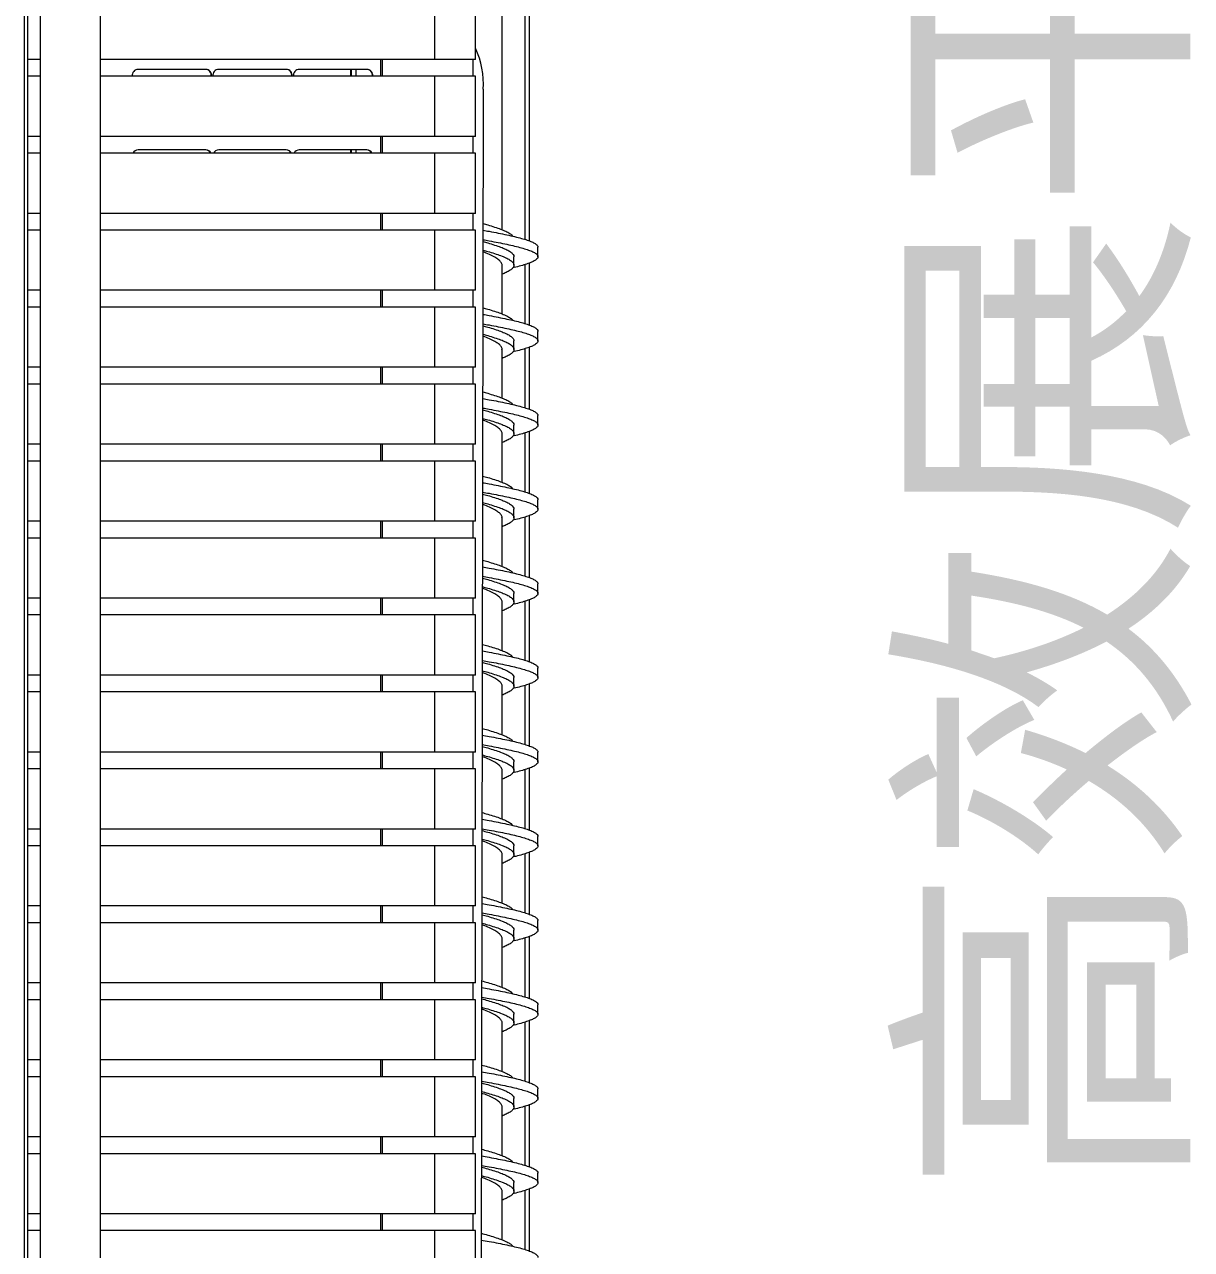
# Model space of a CAD drawing. Header units: millimetres. Extents: x 8553 to 58453, y 11523 to 43612.
# Drawn here: x 49484 to 50260, y 20124 to 20939 of the extents above; entities that cross this region are included whole.
import ezdxf

# ---------------------------------------------------------------- set-up
doc = ezdxf.new("R2010")
doc.units = ezdxf.units.MM
doc.styles.get("Standard").update_dxf_attribs({"font": 'arial.ttf', "height": 150})

msp = doc.modelspace()

# ---------------------------------------------------------------- linework, layer by layer
at = {"linetype": 'Continuous', "lineweight": 15}
for p, q in [((49483.751, 19578.926), (49483.751, 22331.96)), ((49485.751, 22331.843), (49485.751, 19579.043)), ((49534.187, 19643.123), (49534.187, 22272.723)), ((49494.187, 22110.643), (49494.187, 19800.243)), ((49819.349, 21091.397), (49819.349, 20795)), ((49801.351, 20802.387), (49801.351, 21084.014)), ((49816.549, 21090.442), (49816.549, 20795.949)), ((49756.536, 20955.677), (49756.536, 20915.677)), ((49783.641, 20915.677), (49783.641, 20955.677)), ((49494.187, 20915.677), (49485.751, 20915.677)), ((49756.536, 20915.677), (49534.187, 20915.677)), ((49720.574, 20915.677), (49720.574, 20904.477)), ((49721.83, 20904.477), (49721.83, 20915.677)), ((49783.641, 20915.677), (49756.536, 20915.677)), ((49782.151, 20904.477), (49782.151, 20915.677)), ((49494.187, 20904.477), (49485.751, 20904.477)), ((49756.536, 20904.477), (49534.187, 20904.477)), ((49604.288, 20909.073), (49559.38, 20909.073)), ((49657.861, 20909.073), (49612.954, 20909.073)), ((49711.435, 20909.073), (49666.527, 20909.073)), ((49700.551, 20909.073), (49700.551, 20904.477)), ((49700.951, 20909.073), (49700.951, 20904.477)), ((49704.237, 20909.073), (49704.237, 20904.477)), ((49756.536, 20904.477), (49756.536, 20864.477)), ((49783.641, 20904.477), (49756.536, 20904.477)), ((49783.641, 20864.477), (49783.641, 20904.477)), ((49788.899, 20895.792), (49786.76, 19638.094)), ((49494.187, 20864.477), (49485.751, 20864.477)), ((49756.536, 20864.477), (49534.187, 20864.477)), ((49720.574, 20864.477), (49720.574, 20853.277)), ((49721.83, 20853.277), (49721.83, 20864.477)), ((49783.641, 20864.477), (49756.536, 20864.477)), ((49782.151, 20853.277), (49782.151, 20864.477)), ((49604.288, 20855.473), (49559.38, 20855.473)), ((49657.861, 20855.473), (49612.954, 20855.473)), ((49711.435, 20855.473), (49666.527, 20855.473)), ((49700.551, 20855.473), (49700.551, 20853.277)), ((49700.951, 20855.473), (49700.951, 20853.277)), ((49704.237, 20855.473), (49704.237, 20853.277)), ((49494.187, 20853.277), (49485.751, 20853.277)), ((49756.536, 20853.277), (49534.187, 20853.277)), ((49756.536, 20853.277), (49756.536, 20813.277)), ((49783.641, 20853.277), (49756.536, 20853.277)), ((49783.641, 20813.277), (49783.641, 20853.277)), ((49494.187, 20813.277), (49485.751, 20813.277)), ((49756.536, 20813.277), (49534.187, 20813.277)), ((49720.574, 20813.277), (49720.574, 20802.077)), ((49721.83, 20802.077), (49721.83, 20813.277)), ((49783.641, 20813.277), (49756.536, 20813.277)), ((49782.151, 20802.077), (49782.151, 20813.277)), ((49494.187, 20802.077), (49485.751, 20802.077)), ((49756.536, 20802.077), (49534.187, 20802.077)), ((49756.536, 20802.077), (49756.536, 20762.077)), ((49783.641, 20802.077), (49756.536, 20802.077)), ((49783.641, 20762.077), (49783.641, 20802.077)), ((49825.29, 20784.422), (49825.29, 20790.731)), ((49809.29, 20778.776), (49809.29, 20784.422)), ((49801.351, 20746.387), (49801.351, 20778.777)), ((49816.549, 20779.204), (49816.549, 20739.949)), ((49819.349, 20780.145), (49819.349, 20739)), ((49494.187, 20762.077), (49485.751, 20762.077)), ((49756.536, 20762.077), (49534.187, 20762.077)), ((49720.574, 20762.077), (49720.574, 20750.877)), ((49721.83, 20750.877), (49721.83, 20762.077)), ((49783.641, 20762.077), (49756.536, 20762.077)), ((49782.151, 20750.877), (49782.151, 20762.077)), ((49494.187, 20750.877), (49485.751, 20750.877)), ((49756.536, 20750.877), (49534.187, 20750.877)), ((49756.536, 20750.877), (49756.536, 20710.877)), ((49783.641, 20750.877), (49756.536, 20750.877)), ((49783.641, 20710.877), (49783.641, 20750.877)), ((49825.29, 20728.422), (49825.29, 20734.731)), ((49809.29, 20722.776), (49809.29, 20728.422)), ((49801.351, 20690.387), (49801.351, 20722.777)), ((49816.549, 20723.204), (49816.549, 20683.949)), ((49819.349, 20724.145), (49819.349, 20683)), ((49494.187, 20710.877), (49485.751, 20710.877)), ((49756.536, 20710.877), (49534.187, 20710.877)), ((49720.574, 20710.877), (49720.574, 20699.677)), ((49721.83, 20699.677), (49721.83, 20710.877)), ((49783.641, 20710.877), (49756.536, 20710.877)), ((49782.151, 20699.677), (49782.151, 20710.877)), ((49494.187, 20699.677), (49485.751, 20699.677)), ((49756.536, 20699.677), (49534.187, 20699.677)), ((49756.536, 20699.677), (49756.536, 20659.677)), ((49783.641, 20699.677), (49756.536, 20699.677)), ((49783.641, 20659.677), (49783.641, 20699.677)), ((49825.29, 20672.422), (49825.29, 20678.731)), ((49809.29, 20666.776), (49809.29, 20672.422)), ((49819.349, 20668.145), (49819.349, 20627)), ((49494.187, 20659.677), (49485.751, 20659.677)), ((49756.536, 20659.677), (49534.187, 20659.677)), ((49720.574, 20659.677), (49720.574, 20648.477)), ((49721.83, 20648.477), (49721.83, 20659.677)), ((49783.641, 20659.677), (49756.536, 20659.677)), ((49782.151, 20648.477), (49782.151, 20659.677)), ((49801.351, 20634.387), (49801.351, 20666.777)), ((49816.549, 20667.204), (49816.549, 20627.949)), ((49494.187, 20648.477), (49485.751, 20648.477)), ((49756.536, 20648.477), (49534.187, 20648.477)), ((49756.536, 20648.477), (49756.536, 20608.477)), ((49783.641, 20648.477), (49756.536, 20648.477)), ((49783.641, 20608.477), (49783.641, 20648.477)), ((49825.29, 20616.422), (49825.29, 20622.731)), ((49801.351, 20578.387), (49801.351, 20610.777)), ((49809.29, 20610.776), (49809.29, 20616.422)), ((49816.549, 20611.204), (49816.549, 20571.949)), ((49819.349, 20612.145), (49819.349, 20571)), ((49494.187, 20608.477), (49485.751, 20608.477)), ((49756.536, 20608.477), (49534.187, 20608.477)), ((49720.574, 20608.477), (49720.574, 20597.277)), ((49721.83, 20597.277), (49721.83, 20608.477)), ((49783.641, 20608.477), (49756.536, 20608.477)), ((49782.151, 20597.277), (49782.151, 20608.477)), ((49494.187, 20597.277), (49485.751, 20597.277)), ((49756.536, 20597.277), (49534.187, 20597.277)), ((49756.536, 20597.277), (49756.536, 20557.277)), ((49783.641, 20597.277), (49756.536, 20597.277)), ((49783.641, 20557.277), (49783.641, 20597.277)), ((49825.29, 20560.422), (49825.29, 20566.731)), ((49494.187, 20557.277), (49485.751, 20557.277)), ((49756.536, 20557.277), (49534.187, 20557.277)), ((49720.574, 20557.277), (49720.574, 20546.077)), ((49721.83, 20546.077), (49721.83, 20557.277)), ((49783.641, 20557.277), (49756.536, 20557.277)), ((49782.151, 20546.077), (49782.151, 20557.277)), ((49801.351, 20522.387), (49801.351, 20554.777)), ((49809.29, 20554.776), (49809.29, 20560.422)), ((49816.549, 20555.204), (49816.549, 20515.949)), ((49819.349, 20556.145), (49819.349, 20515)), ((49494.187, 20546.077), (49485.751, 20546.077)), ((49756.536, 20546.077), (49534.187, 20546.077)), ((49756.536, 20546.077), (49756.536, 20506.077)), ((49783.641, 20546.077), (49756.536, 20546.077)), ((49783.641, 20506.077), (49783.641, 20546.077)), ((49494.187, 20506.077), (49485.751, 20506.077)), ((49756.536, 20506.077), (49534.187, 20506.077)), ((49720.574, 20506.077), (49720.574, 20494.877)), ((49721.83, 20494.877), (49721.83, 20506.077)), ((49783.641, 20506.077), (49756.536, 20506.077)), ((49782.151, 20494.877), (49782.151, 20506.077)), ((49825.29, 20504.422), (49825.29, 20510.731)), ((49801.351, 20466.387), (49801.351, 20498.777)), ((49809.29, 20498.776), (49809.29, 20504.422)), ((49816.549, 20499.204), (49816.549, 20459.949)), ((49819.349, 20500.145), (49819.349, 20459)), ((49494.187, 20494.877), (49485.751, 20494.877)), ((49756.536, 20494.877), (49534.187, 20494.877)), ((49756.536, 20494.877), (49756.536, 20454.877)), ((49783.641, 20494.877), (49756.536, 20494.877)), ((49783.641, 20454.877), (49783.641, 20494.877)), ((49494.187, 20454.877), (49485.751, 20454.877)), ((49756.536, 20454.877), (49534.187, 20454.877)), ((49720.574, 20454.877), (49720.574, 20443.677)), ((49721.83, 20443.677), (49721.83, 20454.877)), ((49783.641, 20454.877), (49756.536, 20454.877)), ((49782.151, 20443.677), (49782.151, 20454.877)), ((49809.29, 20442.776), (49809.29, 20448.422)), ((49825.29, 20448.422), (49825.29, 20454.731)), ((49494.187, 20443.677), (49485.751, 20443.677)), ((49756.536, 20443.677), (49534.187, 20443.677)), ((49756.536, 20443.677), (49756.536, 20403.677)), ((49783.641, 20443.677), (49756.536, 20443.677)), ((49783.641, 20403.677), (49783.641, 20443.677)), ((49801.351, 20410.387), (49801.351, 20442.777)), ((49816.549, 20443.204), (49816.549, 20403.949)), ((49819.349, 20444.145), (49819.349, 20403)), ((49494.187, 20403.677), (49485.751, 20403.677)), ((49756.536, 20403.677), (49534.187, 20403.677)), ((49720.574, 20403.677), (49720.574, 20392.477)), ((49721.83, 20392.477), (49721.83, 20403.677)), ((49783.641, 20403.677), (49756.536, 20403.677)), ((49782.151, 20392.477), (49782.151, 20403.677)), ((49825.29, 20392.422), (49825.29, 20398.731)), ((49494.187, 20392.477), (49485.751, 20392.477)), ((49756.536, 20392.477), (49534.187, 20392.477)), ((49756.536, 20392.477), (49756.536, 20352.477)), ((49783.641, 20392.477), (49756.536, 20392.477)), ((49783.641, 20352.477), (49783.641, 20392.477)), ((49809.29, 20386.776), (49809.29, 20392.422)), ((49801.351, 20354.387), (49801.351, 20386.777)), ((49816.549, 20387.204), (49816.549, 20347.949)), ((49819.349, 20388.145), (49819.349, 20347)), ((49494.187, 20352.477), (49485.751, 20352.477)), ((49756.536, 20352.477), (49534.187, 20352.477)), ((49720.574, 20352.477), (49720.574, 20341.277)), ((49721.83, 20341.277), (49721.83, 20352.477)), ((49783.641, 20352.477), (49756.536, 20352.477)), ((49782.151, 20341.277), (49782.151, 20352.477)), ((49825.29, 20336.422), (49825.29, 20342.731)), ((49494.187, 20341.277), (49485.751, 20341.277)), ((49756.536, 20341.277), (49534.187, 20341.277)), ((49756.536, 20341.277), (49756.536, 20301.277)), ((49783.641, 20341.277), (49756.536, 20341.277)), ((49783.641, 20301.277), (49783.641, 20341.277)), ((49809.29, 20330.776), (49809.29, 20336.422)), ((49801.351, 20298.387), (49801.351, 20330.777)), ((49816.549, 20331.204), (49816.549, 20291.949)), ((49819.349, 20332.145), (49819.349, 20291)), ((49494.187, 20301.277), (49485.751, 20301.277)), ((49756.536, 20301.277), (49534.187, 20301.277)), ((49720.574, 20301.277), (49720.574, 20290.077)), ((49721.83, 20290.077), (49721.83, 20301.277)), ((49783.641, 20301.277), (49756.536, 20301.277)), ((49782.151, 20290.077), (49782.151, 20301.277)), ((49494.187, 20290.077), (49485.751, 20290.077)), ((49756.536, 20290.077), (49534.187, 20290.077)), ((49756.536, 20290.077), (49756.536, 20250.077)), ((49783.641, 20290.077), (49756.536, 20290.077)), ((49783.641, 20250.077), (49783.641, 20290.077)), ((49825.29, 20280.422), (49825.29, 20286.731)), ((49809.29, 20274.776), (49809.29, 20280.422)), ((49801.351, 20242.387), (49801.351, 20274.777)), ((49816.549, 20275.204), (49816.549, 20235.949)), ((49819.349, 20276.145), (49819.349, 20235)), ((49494.187, 20250.077), (49485.751, 20250.077)), ((49756.536, 20250.077), (49534.187, 20250.077)), ((49720.574, 20250.077), (49720.574, 20238.877)), ((49721.83, 20238.877), (49721.83, 20250.077)), ((49783.641, 20250.077), (49756.536, 20250.077)), ((49782.151, 20238.877), (49782.151, 20250.077)), ((49494.187, 20238.877), (49485.751, 20238.877)), ((49756.536, 20238.877), (49534.187, 20238.877)), ((49756.536, 20238.877), (49756.536, 20198.877)), ((49783.641, 20238.877), (49756.536, 20238.877)), ((49783.641, 20198.877), (49783.641, 20238.877)), ((49825.29, 20224.422), (49825.29, 20230.731)), ((49809.29, 20218.776), (49809.29, 20224.422)), ((49819.349, 20220.145), (49819.349, 20179)), ((49801.351, 20186.387), (49801.351, 20218.777)), ((49816.549, 20219.204), (49816.549, 20179.949)), ((49494.187, 20198.877), (49485.751, 20198.877)), ((49756.536, 20198.877), (49534.187, 20198.877)), ((49720.574, 20198.877), (49720.574, 20187.677)), ((49721.83, 20187.677), (49721.83, 20198.877)), ((49783.641, 20198.877), (49756.536, 20198.877)), ((49782.151, 20187.677), (49782.151, 20198.877)), ((49494.187, 20187.677), (49485.751, 20187.677)), ((49756.536, 20187.677), (49534.187, 20187.677)), ((49756.536, 20187.677), (49756.536, 20147.677)), ((49783.641, 20187.677), (49756.536, 20187.677)), ((49783.641, 20147.677), (49783.641, 20187.677)), ((49825.29, 20168.422), (49825.29, 20174.731)), ((49801.351, 20130.387), (49801.351, 20162.777)), ((49809.29, 20162.776), (49809.29, 20168.422)), ((49816.549, 20163.204), (49816.549, 20123.949)), ((49819.349, 20164.145), (49819.349, 20123)), ((49494.187, 20147.677), (49485.751, 20147.677)), ((49756.536, 20147.677), (49534.187, 20147.677)), ((49720.574, 20147.677), (49720.574, 20136.477)), ((49721.83, 20136.477), (49721.83, 20147.677)), ((49783.641, 20147.677), (49756.536, 20147.677)), ((49782.151, 20136.477), (49782.151, 20147.677)), ((49494.187, 20136.477), (49485.751, 20136.477)), ((49756.536, 20136.477), (49534.187, 20136.477)), ((49756.536, 20136.477), (49756.536, 20096.477)), ((49783.641, 20136.477), (49756.536, 20136.477)), ((49783.641, 20096.477), (49783.641, 20136.477))]:
    msp.add_line(p, q, dxfattribs=at)
for centre, radius, start, end in [((49734.403, 20899.449), 54.618, 356.161755, 25.645073), ((49559.428, 20905.084), 3.989, 90.684331, 188.754301), ((49604.032, 20905.084), 3.989, 351.245699, 89.315669), ((49604.251, 20905.094), 3.98, 351.084334, 89.477034), ((49613.002, 20905.084), 3.989, 90.684331, 188.754301), ((49657.605, 20905.084), 3.989, 351.245699, 89.315669), ((49657.825, 20905.094), 3.98, 351.084334, 89.477034), ((49666.575, 20905.084), 3.989, 90.684331, 188.754301), ((49711.179, 20905.084), 3.989, 351.245699, 89.315669), ((49711.398, 20905.094), 3.98, 351.084334, 89.477034), ((49559.394, 20851.538), 3.935, 90.200996, 153.780415), ((49604.065, 20851.538), 3.935, 26.219585, 89.799004), ((49604.274, 20851.538), 3.935, 26.219585, 89.799004), ((49612.968, 20851.538), 3.935, 90.200996, 153.780415), ((49657.639, 20851.538), 3.935, 26.219585, 89.799004), ((49657.847, 20851.538), 3.935, 26.219585, 89.799004), ((49666.541, 20851.538), 3.935, 90.200996, 153.780415), ((49711.212, 20851.538), 3.935, 26.219585, 89.799004), ((49711.421, 20851.538), 3.935, 26.219585, 89.799004)]:
    msp.add_arc(centre, radius, start, end, dxfattribs=at)
for points, knots in [([(49788.747, 20806.418), (49789.785, 20806.134), (49792.531, 20805.384), (49796.501, 20804.166), (49800.555, 20802.765), (49803.939, 20801.366), (49806.514, 20799.967), (49808.06, 20798.873), (49808.436, 20798.246), (49808.532, 20798.086)], [0, 0, 0, 0, 0.1022044, 0.2702876, 0.4383709, 0.6063685, 0.7743661, 0.9424493, 1, 1, 1, 1]), ([(49788.74, 20802.043), (49790.085, 20801.802), (49793.598, 20801.172), (49798.933, 20800.154), (49804.645, 20798.985), (49809.81, 20797.821), (49814.354, 20796.653), (49818.197, 20795.486), (49821.267, 20794.321), (49823.542, 20793.152), (49824.862, 20791.987), (49825.414, 20791.18), (49825.269, 20790.761), (49825.258, 20790.731)], [0, 0, 0, 0, 0.06396769, 0.16706473, 0.27024389, 0.37331851, 0.47646035, 0.57960219, 0.68267681, 0.78585597, 0.88895301, 0.99205005, 1, 1, 1, 1]), ([(49788.727, 20794.469), (49789.772, 20794.184), (49792.524, 20793.431), (49796.5, 20792.211), (49800.558, 20790.81), (49803.927, 20789.411), (49806.558, 20788.012), (49808.329, 20786.611), (49809.239, 20785.414), (49809.196, 20784.684), (49809.181, 20784.421)], [0, 0, 0, 0, 0.0853092, 0.22468487, 0.36406054, 0.50336523, 0.64266991, 0.78204559, 0.92142126, 1, 1, 1, 1]), ([(49788.729, 20795.737), (49790.078, 20795.495), (49793.595, 20794.864), (49798.933, 20793.846), (49804.645, 20792.677), (49809.81, 20791.512), (49814.354, 20790.345), (49818.196, 20789.177), (49821.271, 20788.013), (49823.526, 20786.844), (49824.922, 20785.678), (49825.436, 20784.513), (49825.059, 20783.343), (49823.797, 20782.179), (49821.67, 20781.011), (49818.726, 20779.844), (49814.967, 20778.68), (49811.548, 20777.755), (49809.199, 20777.222), (49808.563, 20777.078)], [0, 0, 0, 0, 0.0388886, 0.1013981, 0.1639574, 0.2264533, 0.28899, 0.3515266, 0.4140225, 0.4765818, 0.5390914, 0.6016009, 0.6641602, 0.7266561, 0.7891927, 0.8517294, 0.9142253, 0.9767846, 1, 1, 1, 1]), ([(49788.717, 20788.826), (49789.766, 20788.54), (49792.521, 20787.787), (49796.501, 20786.566), (49800.558, 20785.165), (49803.929, 20783.766), (49806.551, 20782.367), (49808.355, 20780.966), (49809.297, 20779.565), (49809.353, 20778.166), (49808.527, 20776.767), (49806.817, 20775.366), (49804.461, 20774.027), (49802.336, 20773.157), (49801.351, 20772.753)], [0, 0, 0, 0, 0.0534948, 0.1406227, 0.2277505, 0.314834, 0.4019175, 0.4890453, 0.5761732, 0.6632566, 0.7503401, 0.8374679, 0.9245958, 1, 1, 1, 1]), ([(49801.324, 20778.777), (49801.333, 20778.807), (49801.511, 20779.42), (49800.856, 20780.617), (49799.298, 20782.367), (49796.61, 20784.116), (49793.13, 20785.854), (49790.209, 20787.008), (49788.764, 20787.578)], [0, 0, 0, 0, 0.0101758, 0.2090068, 0.407831, 0.6066499, 0.8054647, 1, 1, 1, 1]), ([(49788.652, 20750.444), (49789.723, 20750.152), (49792.501, 20749.393), (49796.502, 20748.166), (49800.555, 20746.765), (49803.939, 20745.366), (49806.514, 20743.967), (49808.06, 20742.873), (49808.436, 20742.246), (49808.532, 20742.086)], [0, 0, 0, 0, 0.105039, 0.2725916, 0.4401441, 0.6076113, 0.7750785, 0.942631, 1, 1, 1, 1]), ([(49788.645, 20746.06), (49790.022, 20745.814), (49793.568, 20745.178), (49798.934, 20744.154), (49804.644, 20742.985), (49809.81, 20741.821), (49814.354, 20740.653), (49818.197, 20739.486), (49821.267, 20738.321), (49823.542, 20737.152), (49824.862, 20735.987), (49825.414, 20735.18), (49825.269, 20734.761), (49825.258, 20734.731)], [0, 0, 0, 0, 0.0653893, 0.1683297, 0.2713522, 0.3742703, 0.4772555, 0.5802407, 0.6831587, 0.7861812, 0.8891217, 0.9920621, 1, 1, 1, 1]), ([(49788.622, 20732.852), (49789.703, 20732.557), (49792.492, 20731.795), (49796.501, 20730.566), (49800.558, 20729.165), (49803.929, 20727.766), (49806.551, 20726.367), (49808.355, 20724.966), (49809.297, 20723.565), (49809.353, 20722.166), (49808.527, 20720.767), (49806.817, 20719.366), (49804.461, 20718.027), (49802.336, 20717.157), (49801.351, 20716.753)], [0, 0, 0, 0, 0.0550463, 0.1420313, 0.2290163, 0.3159571, 0.4028978, 0.4898828, 0.5768679, 0.6638086, 0.7507493, 0.8377344, 0.9247194, 1, 1, 1, 1]), ([(49788.632, 20738.495), (49789.709, 20738.201), (49792.495, 20737.44), (49796.501, 20736.211), (49800.558, 20734.81), (49803.927, 20733.411), (49806.558, 20732.012), (49808.329, 20730.611), (49809.239, 20729.414), (49809.196, 20728.684), (49809.181, 20728.421)], [0, 0, 0, 0, 0.0877052, 0.22671578, 0.36572637, 0.50466615, 0.64360593, 0.78261651, 0.9216271, 1, 1, 1, 1]), ([(49788.634, 20739.754), (49790.015, 20739.506), (49793.564, 20738.87), (49798.934, 20737.846), (49804.645, 20736.677), (49809.81, 20735.512), (49814.354, 20734.345), (49818.196, 20733.177), (49821.271, 20732.013), (49823.526, 20730.844), (49824.922, 20729.678), (49825.436, 20728.513), (49825.059, 20727.343), (49823.797, 20726.179), (49821.67, 20725.011), (49818.726, 20723.844), (49814.967, 20722.68), (49811.548, 20721.755), (49809.199, 20721.222), (49808.563, 20721.078)], [0, 0, 0, 0, 0.0397741, 0.102226, 0.1647277, 0.227166, 0.2896451, 0.3521241, 0.4145625, 0.4770641, 0.539516, 0.6019679, 0.6644696, 0.7269079, 0.789387, 0.851866, 0.9143043, 0.976806, 1, 1, 1, 1]), ([(49801.324, 20722.777), (49801.333, 20722.807), (49801.511, 20723.42), (49800.858, 20724.617), (49799.293, 20726.367), (49796.628, 20728.116), (49793.037, 20729.866), (49790.277, 20731.039), (49788.637, 20731.628), (49788.62, 20731.634)], [0, 0, 0, 0, 0.0101113, 0.207681, 0.4052441, 0.6028019, 0.8003556, 0.9979067, 1, 1, 1, 1]), ([(49788.557, 20694.47), (49789.66, 20694.169), (49792.471, 20693.401), (49796.502, 20692.166), (49800.555, 20690.765), (49803.939, 20689.366), (49806.514, 20687.967), (49808.06, 20686.873), (49808.436, 20686.246), (49808.532, 20686.086)], [0, 0, 0, 0, 0.1078558, 0.274881, 0.4419062, 0.6088463, 0.7757864, 0.9428116, 1, 1, 1, 1]), ([(49788.549, 20690.078), (49789.959, 20689.825), (49793.537, 20689.184), (49798.934, 20688.154), (49804.644, 20686.985), (49809.81, 20685.821), (49814.354, 20684.653), (49818.197, 20683.486), (49821.267, 20682.321), (49823.542, 20681.152), (49824.862, 20679.987), (49825.414, 20679.18), (49825.269, 20678.761), (49825.258, 20678.731)], [0, 0, 0, 0, 0.0668065, 0.1695909, 0.2724571, 0.3752191, 0.4780481, 0.5808772, 0.6836392, 0.7865054, 0.8892898, 0.9920742, 1, 1, 1, 1]), ([(49788.527, 20676.879), (49789.64, 20676.575), (49792.462, 20675.804), (49796.501, 20674.566), (49800.558, 20673.165), (49803.929, 20671.766), (49806.551, 20670.367), (49808.355, 20668.966), (49809.297, 20667.565), (49809.353, 20666.166), (49808.527, 20664.767), (49806.817, 20663.366), (49804.461, 20662.027), (49802.336, 20661.157), (49801.351, 20660.753)], [0, 0, 0, 0, 0.0565926, 0.1434353, 0.230278, 0.3170764, 0.4038749, 0.4907176, 0.5775603, 0.6643587, 0.7511572, 0.8379999, 0.9248426, 1, 1, 1, 1]), ([(49788.537, 20682.522), (49789.647, 20682.219), (49792.465, 20681.449), (49796.501, 20680.211), (49800.558, 20678.81), (49803.927, 20677.411), (49806.558, 20676.012), (49808.329, 20674.611), (49809.239, 20673.414), (49809.196, 20672.684), (49809.181, 20672.421)], [0, 0, 0, 0, 0.0900887, 0.2287361, 0.3673835, 0.5059603, 0.6445371, 0.7831845, 0.9218319, 1, 1, 1, 1]), ([(49788.539, 20683.771), (49789.952, 20683.518), (49793.534, 20682.876), (49798.934, 20681.846), (49804.644, 20680.677), (49809.81, 20679.512), (49814.354, 20678.345), (49818.196, 20677.177), (49821.271, 20676.013), (49823.526, 20674.844), (49824.922, 20673.678), (49825.436, 20672.513), (49825.059, 20671.343), (49823.797, 20670.179), (49821.67, 20669.011), (49818.726, 20667.844), (49814.967, 20666.68), (49811.548, 20665.755), (49809.199, 20665.222), (49808.563, 20665.078)], [0, 0, 0, 0, 0.040658, 0.1030525, 0.1654966, 0.2278774, 0.290299, 0.3527205, 0.4151014, 0.4775455, 0.5399399, 0.6023343, 0.6647784, 0.7271593, 0.7895808, 0.8520024, 0.9143832, 0.9768273, 1, 1, 1, 1]), ([(49801.324, 20666.777), (49801.333, 20666.807), (49801.511, 20667.42), (49800.858, 20668.617), (49799.294, 20670.367), (49796.628, 20672.116), (49793.038, 20673.866), (49790.247, 20675.05), (49788.574, 20675.651), (49788.525, 20675.669)], [0, 0, 0, 0, 0.01007235, 0.20688166, 0.40368432, 0.60048166, 0.79727501, 0.9940657, 1, 1, 1, 1]), ([(49788.462, 20638.497), (49789.597, 20638.187), (49792.441, 20637.41), (49796.502, 20636.166), (49800.555, 20634.765), (49803.939, 20633.366), (49806.514, 20631.967), (49808.06, 20630.873), (49808.436, 20630.246), (49808.532, 20630.086)], [0, 0, 0, 0, 0.1106549, 0.277156, 0.4436572, 0.6100735, 0.7764899, 0.942991, 1, 1, 1, 1]), ([(49788.444, 20627.788), (49789.889, 20627.529), (49793.503, 20626.882), (49798.934, 20625.846), (49804.644, 20624.677), (49809.81, 20623.512), (49814.354, 20622.345), (49818.196, 20621.177), (49821.271, 20620.013), (49823.526, 20618.844), (49824.922, 20617.678), (49825.436, 20616.513), (49825.059, 20615.343), (49823.797, 20614.179), (49821.67, 20613.011), (49818.726, 20611.844), (49814.967, 20610.68), (49811.548, 20609.755), (49809.199, 20609.222), (49808.563, 20609.078)], [0, 0, 0, 0, 0.0415403, 0.1038774, 0.1662641, 0.2285875, 0.2909517, 0.3533158, 0.4156393, 0.478026, 0.540363, 0.6027001, 0.6650867, 0.7274102, 0.7897744, 0.8521385, 0.914462, 0.9768487, 1, 1, 1, 1]), ([(49788.454, 20634.095), (49789.896, 20633.836), (49793.506, 20633.189), (49798.934, 20632.154), (49804.644, 20630.985), (49809.81, 20629.821), (49814.354, 20628.653), (49818.197, 20627.486), (49821.267, 20626.321), (49823.542, 20625.152), (49824.862, 20623.987), (49825.414, 20623.18), (49825.269, 20622.761), (49825.258, 20622.731)], [0, 0, 0, 0, 0.0682195, 0.1708482, 0.2735587, 0.3761651, 0.4788384, 0.5815118, 0.6841182, 0.7868287, 0.8894574, 0.9920862, 1, 1, 1, 1]), ([(49801.324, 20610.777), (49801.333, 20610.807), (49801.511, 20611.42), (49800.858, 20612.617), (49799.294, 20614.367), (49796.627, 20616.116), (49793.04, 20617.866), (49790.217, 20619.062), (49788.511, 20619.674), (49788.43, 20619.703)], [0, 0, 0, 0, 0.0100337, 0.2060884, 0.4021365, 0.5981792, 0.794218, 0.9902542, 1, 1, 1, 1]), ([(49788.432, 20620.905), (49789.577, 20620.592), (49792.432, 20619.813), (49796.502, 20618.566), (49800.558, 20617.165), (49803.929, 20615.766), (49806.551, 20614.367), (49808.355, 20612.966), (49809.297, 20611.565), (49809.353, 20610.166), (49808.527, 20608.767), (49806.817, 20607.366), (49804.461, 20606.027), (49802.336, 20605.157), (49801.351, 20604.753)], [0, 0, 0, 0, 0.0581339, 0.1448347, 0.2315355, 0.3181922, 0.4048488, 0.4915496, 0.5782504, 0.6649071, 0.7515637, 0.8382646, 0.9249654, 1, 1, 1, 1]), ([(49788.441, 20626.548), (49789.584, 20626.236), (49792.435, 20625.458), (49796.501, 20624.211), (49800.558, 20622.81), (49803.927, 20621.411), (49806.558, 20620.012), (49808.329, 20618.611), (49809.239, 20617.414), (49809.196, 20616.684), (49809.181, 20616.421)], [0, 0, 0, 0, 0.0924597, 0.2307459, 0.369032, 0.5072476, 0.6454633, 0.7837494, 0.9220355, 1, 1, 1, 1]), ([(49788.359, 20578.112), (49789.833, 20577.848), (49793.476, 20577.195), (49798.934, 20576.154), (49804.644, 20574.985), (49809.81, 20573.821), (49814.354, 20572.653), (49818.197, 20571.486), (49821.267, 20570.321), (49823.542, 20569.152), (49824.862, 20567.987), (49825.414, 20567.18), (49825.269, 20566.761), (49825.258, 20566.731)], [0, 0, 0, 0, 0.0696282, 0.1721017, 0.2746569, 0.3771082, 0.4796263, 0.5821445, 0.6845958, 0.787151, 0.8896245, 0.9920981, 1, 1, 1, 1]), ([(49788.367, 20582.523), (49789.534, 20582.204), (49792.411, 20581.419), (49796.503, 20580.166), (49800.555, 20578.765), (49803.939, 20577.366), (49806.514, 20575.967), (49808.06, 20574.873), (49808.436, 20574.246), (49808.532, 20574.086)], [0, 0, 0, 0, 0.1134365, 0.2794169, 0.4453972, 0.6112931, 0.7771889, 0.9431693, 1, 1, 1, 1]), ([(49788.346, 20570.575), (49789.521, 20570.254), (49792.405, 20569.467), (49796.502, 20568.211), (49800.558, 20566.81), (49803.927, 20565.411), (49806.558, 20564.012), (49808.329, 20562.611), (49809.239, 20561.414), (49809.196, 20560.684), (49809.181, 20560.421)], [0, 0, 0, 0, 0.0948185, 0.2327452, 0.3706719, 0.5085283, 0.6463848, 0.7843115, 0.9222382, 1, 1, 1, 1]), ([(49788.348, 20571.805), (49789.826, 20571.541), (49793.472, 20570.887), (49798.934, 20569.846), (49804.644, 20568.677), (49809.81, 20567.512), (49814.354, 20566.345), (49818.196, 20565.177), (49821.271, 20564.013), (49823.526, 20562.844), (49824.922, 20561.678), (49825.436, 20560.513), (49825.059, 20559.343), (49823.797, 20558.179), (49821.67, 20557.011), (49818.726, 20555.844), (49814.967, 20554.68), (49811.548, 20553.755), (49809.199, 20553.222), (49808.563, 20553.078)], [0, 0, 0, 0, 0.042421, 0.1047008, 0.1670301, 0.2292963, 0.2916032, 0.35391, 0.4161762, 0.4785056, 0.5407853, 0.6030651, 0.6653945, 0.7276607, 0.7899675, 0.8522743, 0.9145406, 0.9768699, 1, 1, 1, 1]), ([(49801.324, 20554.777), (49801.333, 20554.807), (49801.511, 20555.42), (49800.858, 20556.617), (49799.294, 20558.367), (49796.627, 20560.116), (49793.041, 20561.866), (49790.188, 20563.073), (49788.447, 20563.697), (49788.335, 20563.737)], [0, 0, 0, 0, 0.0099954, 0.2053012, 0.4006005, 0.5958944, 0.7911844, 0.9864717, 1, 1, 1, 1]), ([(49788.337, 20564.932), (49789.515, 20564.61), (49792.402, 20563.822), (49796.502, 20562.566), (49800.558, 20561.165), (49803.929, 20559.766), (49806.551, 20558.367), (49808.355, 20556.966), (49809.297, 20555.565), (49809.353, 20554.166), (49808.527, 20552.767), (49806.817, 20551.366), (49804.461, 20550.027), (49802.336, 20549.157), (49801.351, 20548.753)], [0, 0, 0, 0, 0.0596702, 0.1462296, 0.232789, 0.3193043, 0.4058196, 0.492379, 0.5789384, 0.6654537, 0.751969, 0.8385284, 0.9250878, 1, 1, 1, 1]), ([(49788.264, 20522.129), (49789.77, 20521.859), (49793.445, 20521.201), (49798.934, 20520.154), (49804.644, 20518.985), (49809.811, 20517.821), (49814.354, 20516.653), (49818.197, 20515.486), (49821.267, 20514.321), (49823.542, 20513.152), (49824.862, 20511.987), (49825.414, 20511.18), (49825.269, 20510.761), (49825.258, 20510.731)], [0, 0, 0, 0, 0.0710326, 0.1733515, 0.2757519, 0.3780485, 0.4804119, 0.5827752, 0.6850719, 0.7874723, 0.8897912, 0.9921101, 1, 1, 1, 1]), ([(49788.271, 20526.55), (49789.472, 20526.222), (49792.381, 20525.428), (49796.503, 20524.166), (49800.555, 20522.765), (49803.939, 20521.366), (49806.514, 20519.967), (49808.06, 20518.873), (49808.436, 20518.246), (49808.532, 20518.086)], [0, 0, 0, 0, 0.1162007, 0.2816636, 0.4471265, 0.612505, 0.7778836, 0.9433465, 1, 1, 1, 1]), ([(49788.251, 20514.601), (49789.458, 20514.271), (49792.375, 20513.475), (49796.502, 20512.211), (49800.558, 20510.81), (49803.927, 20509.411), (49806.558, 20508.012), (49808.329, 20506.611), (49809.239, 20505.414), (49809.196, 20504.684), (49809.181, 20504.421)], [0, 0, 0, 0, 0.097165, 0.2347341, 0.3723033, 0.5098024, 0.6473015, 0.7848706, 0.9224398, 1, 1, 1, 1]), ([(49788.253, 20515.823), (49789.763, 20515.552), (49793.441, 20514.893), (49798.934, 20513.846), (49804.644, 20512.677), (49809.81, 20511.512), (49814.354, 20510.345), (49818.196, 20509.177), (49821.271, 20508.013), (49823.526, 20506.844), (49824.922, 20505.678), (49825.436, 20504.513), (49825.059, 20503.343), (49823.797, 20502.179), (49821.67, 20501.011), (49818.726, 20499.844), (49814.967, 20498.68), (49811.548, 20497.755), (49809.199, 20497.222), (49808.563, 20497.078)], [0, 0, 0, 0, 0.0433, 0.1055226, 0.1677948, 0.2300038, 0.2922535, 0.3545031, 0.4167122, 0.4789843, 0.5412069, 0.6034295, 0.6657016, 0.7279107, 0.7901603, 0.8524099, 0.914619, 0.9768912, 1, 1, 1, 1]), ([(49801.324, 20498.777), (49801.333, 20498.807), (49801.511, 20499.42), (49800.858, 20500.617), (49799.294, 20502.367), (49796.627, 20504.116), (49793.042, 20505.866), (49790.158, 20507.085), (49788.384, 20507.72), (49788.239, 20507.771)], [0, 0, 0, 0, 0.00995737, 0.20452003, 0.39907612, 0.59362695, 0.78817383, 0.98271808, 1, 1, 1, 1]), ([(49788.241, 20508.958), (49789.452, 20508.628), (49792.372, 20507.831), (49796.502, 20506.566), (49800.557, 20505.165), (49803.929, 20503.766), (49806.551, 20502.367), (49808.355, 20500.966), (49809.297, 20499.565), (49809.353, 20498.166), (49808.527, 20496.767), (49806.817, 20495.366), (49804.461, 20494.027), (49802.336, 20493.157), (49801.351, 20492.753)], [0, 0, 0, 0, 0.06120145, 0.14761989, 0.23403832, 0.32041274, 0.40678716, 0.4932056, 0.57962403, 0.66599845, 0.75237287, 0.83879131, 0.92520975, 1, 1, 1, 1]), ([(49788.169, 20466.146), (49789.707, 20465.871), (49793.414, 20465.207), (49798.935, 20464.154), (49804.644, 20462.985), (49809.811, 20461.821), (49814.354, 20460.653), (49818.197, 20459.486), (49821.267, 20458.321), (49823.542, 20457.152), (49824.862, 20455.987), (49825.414, 20455.18), (49825.269, 20454.761), (49825.258, 20454.731)], [0, 0, 0, 0, 0.0724328, 0.1745975, 0.2768435, 0.378986, 0.481195, 0.5834041, 0.6855466, 0.7877926, 0.8899573, 0.9921219, 1, 1, 1, 1]), ([(49788.176, 20470.576), (49789.409, 20470.24), (49792.351, 20469.437), (49796.503, 20468.166), (49800.555, 20466.765), (49803.939, 20465.366), (49806.514, 20463.967), (49808.06, 20462.873), (49808.436, 20462.246), (49808.532, 20462.086)], [0, 0, 0, 0, 0.1189478, 0.2838963, 0.4488449, 0.6137095, 0.778574, 0.9435226, 1, 1, 1, 1]), ([(49788.156, 20458.627), (49789.396, 20458.289), (49792.345, 20457.484), (49796.503, 20456.211), (49800.558, 20454.81), (49803.927, 20453.411), (49806.558, 20452.012), (49808.329, 20450.611), (49809.239, 20449.414), (49809.196, 20448.684), (49809.181, 20448.421)], [0, 0, 0, 0, 0.0994994, 0.2367128, 0.3739263, 0.5110698, 0.6482134, 0.7854268, 0.9226403, 1, 1, 1, 1]), ([(49788.158, 20459.84), (49789.7, 20459.564), (49793.411, 20458.899), (49798.935, 20457.846), (49804.644, 20456.677), (49809.81, 20455.512), (49814.354, 20454.345), (49818.196, 20453.177), (49821.271, 20452.013), (49823.526, 20450.844), (49824.922, 20449.678), (49825.436, 20448.513), (49825.059, 20447.343), (49823.797, 20446.179), (49821.67, 20445.011), (49818.726, 20443.844), (49814.967, 20442.68), (49811.548, 20441.755), (49809.199, 20441.222), (49808.563, 20441.078)], [0, 0, 0, 0, 0.0441775, 0.106343, 0.168558, 0.23071, 0.2929026, 0.3550951, 0.4172471, 0.4794622, 0.5416277, 0.6037932, 0.6660082, 0.7281602, 0.7903528, 0.8525453, 0.9146973, 0.9769124, 1, 1, 1, 1]), ([(49801.324, 20442.777), (49801.333, 20442.807), (49801.511, 20443.42), (49800.858, 20444.617), (49799.294, 20446.367), (49796.626, 20448.116), (49793.044, 20449.866), (49790.128, 20451.096), (49788.321, 20451.742), (49788.144, 20451.806)], [0, 0, 0, 0, 0.0099196, 0.2037448, 0.3975633, 0.5913767, 0.7851861, 0.9789929, 1, 1, 1, 1]), ([(49788.146, 20452.984), (49789.389, 20452.645), (49792.342, 20451.839), (49796.503, 20450.566), (49800.557, 20449.165), (49803.929, 20447.766), (49806.551, 20446.367), (49808.355, 20444.966), (49809.297, 20443.565), (49809.353, 20442.166), (49808.527, 20440.767), (49806.817, 20439.366), (49804.461, 20438.027), (49802.336, 20437.157), (49801.351, 20436.753)], [0, 0, 0, 0, 0.0627277, 0.1490057, 0.2352836, 0.3215176, 0.4077516, 0.4940295, 0.5803075, 0.6665415, 0.7527755, 0.8390534, 0.9253313, 1, 1, 1, 1]), ([(49788.073, 20410.164), (49789.644, 20409.882), (49793.384, 20409.212), (49798.935, 20408.154), (49804.644, 20406.985), (49809.811, 20405.821), (49814.354, 20404.653), (49818.197, 20403.486), (49821.267, 20402.321), (49823.542, 20401.152), (49824.862, 20399.987), (49825.414, 20399.18), (49825.269, 20398.761), (49825.258, 20398.731)], [0, 0, 0, 0, 0.07382878, 0.17583969, 0.27793187, 0.37992059, 0.48197583, 0.58403108, 0.6860198, 0.78811198, 0.89012289, 0.9921338, 1, 1, 1, 1]), ([(49788.081, 20414.602), (49789.346, 20414.257), (49792.322, 20413.445), (49796.504, 20412.166), (49800.555, 20410.765), (49803.939, 20409.366), (49806.514, 20407.967), (49808.06, 20406.873), (49808.436, 20406.246), (49808.532, 20406.086)], [0, 0, 0, 0, 0.1216778, 0.2861153, 0.4505527, 0.6149064, 0.7792601, 0.9436976, 1, 1, 1, 1]), ([(49788.061, 20402.654), (49789.333, 20402.307), (49792.315, 20401.493), (49796.503, 20400.211), (49800.558, 20398.81), (49803.927, 20397.411), (49806.558, 20396.012), (49808.329, 20394.611), (49809.239, 20393.414), (49809.196, 20392.684), (49809.181, 20392.421)], [0, 0, 0, 0, 0.1018217, 0.2386813, 0.3755409, 0.5123308, 0.6491206, 0.7859802, 0.9228398, 1, 1, 1, 1]), ([(49788.063, 20403.857), (49789.637, 20403.575), (49793.38, 20402.905), (49798.935, 20401.846), (49804.644, 20400.677), (49809.81, 20399.512), (49814.354, 20398.345), (49818.196, 20397.177), (49821.271, 20396.013), (49823.526, 20394.844), (49824.922, 20393.678), (49825.436, 20392.513), (49825.059, 20391.343), (49823.797, 20390.179), (49821.67, 20389.011), (49818.726, 20387.844), (49814.967, 20386.68), (49811.548, 20385.755), (49809.199, 20385.222), (49808.563, 20385.078)], [0, 0, 0, 0, 0.0450533, 0.1071619, 0.1693199, 0.2314149, 0.2935505, 0.355686, 0.4177811, 0.4799391, 0.5420477, 0.6041562, 0.6663143, 0.7284093, 0.7905449, 0.8526804, 0.9147755, 0.9769335, 1, 1, 1, 1]), ([(49801.324, 20386.777), (49801.333, 20386.807), (49801.511, 20387.42), (49800.858, 20388.617), (49799.294, 20390.367), (49796.626, 20392.116), (49793.045, 20393.866), (49790.098, 20395.107), (49788.258, 20395.765), (49788.049, 20395.84)], [0, 0, 0, 0, 0.0098822, 0.2029753, 0.396062, 0.5891434, 0.7822209, 0.9752958, 1, 1, 1, 1]), ([(49788.051, 20397.011), (49789.327, 20396.663), (49792.312, 20395.848), (49796.503, 20394.566), (49800.557, 20393.165), (49803.929, 20391.766), (49806.551, 20390.367), (49808.355, 20388.966), (49809.297, 20387.565), (49809.353, 20386.166), (49808.527, 20384.767), (49806.817, 20383.366), (49804.461, 20382.027), (49802.336, 20381.157), (49801.351, 20380.753)], [0, 0, 0, 0, 0.0642491, 0.150387, 0.2365249, 0.3226189, 0.4087129, 0.4948508, 0.5809887, 0.6670827, 0.7531767, 0.8393146, 0.9254525, 1, 1, 1, 1]), ([(49787.986, 20358.629), (49789.284, 20358.275), (49792.292, 20357.454), (49796.504, 20356.166), (49800.555, 20354.765), (49803.939, 20353.366), (49806.514, 20351.967), (49808.06, 20350.873), (49808.436, 20350.246), (49808.532, 20350.086)], [0, 0, 0, 0, 0.124391, 0.2883205, 0.45225, 0.616096, 0.779942, 0.9438715, 1, 1, 1, 1]), ([(49787.978, 20354.181), (49789.581, 20353.894), (49793.353, 20353.218), (49798.935, 20352.154), (49804.644, 20350.985), (49809.811, 20349.821), (49814.354, 20348.653), (49818.197, 20347.486), (49821.267, 20346.321), (49823.542, 20345.152), (49824.862, 20343.987), (49825.414, 20343.18), (49825.269, 20342.761), (49825.258, 20342.731)], [0, 0, 0, 0, 0.0752206, 0.1770782, 0.2790169, 0.3808524, 0.4827543, 0.5846562, 0.6864916, 0.7884304, 0.890288, 0.9921456, 1, 1, 1, 1]), ([(49787.965, 20346.68), (49789.27, 20346.324), (49792.285, 20345.502), (49796.503, 20344.211), (49800.558, 20342.81), (49803.927, 20341.411), (49806.558, 20340.012), (49808.329, 20338.611), (49809.239, 20337.414), (49809.196, 20336.684), (49809.181, 20336.421)], [0, 0, 0, 0, 0.1041321, 0.2406396, 0.3771472, 0.5135852, 0.6500232, 0.7865307, 0.9230383, 1, 1, 1, 1]), ([(49787.967, 20347.874), (49789.573, 20347.587), (49793.349, 20346.91), (49798.935, 20345.846), (49804.644, 20344.677), (49809.81, 20343.512), (49814.354, 20342.345), (49818.196, 20341.177), (49821.271, 20340.013), (49823.526, 20338.844), (49824.922, 20337.678), (49825.436, 20336.513), (49825.059, 20335.343), (49823.797, 20334.179), (49821.67, 20333.011), (49818.726, 20331.844), (49814.967, 20330.68), (49811.548, 20329.755), (49809.199, 20329.222), (49808.563, 20329.078)], [0, 0, 0, 0, 0.0459275, 0.1079792, 0.1700804, 0.2321186, 0.2941972, 0.3562759, 0.4183141, 0.4804152, 0.5424669, 0.6045186, 0.6666198, 0.728658, 0.7907366, 0.8528153, 0.9148535, 0.9769546, 1, 1, 1, 1]), ([(49801.324, 20330.777), (49801.333, 20330.807), (49801.511, 20331.42), (49800.858, 20332.617), (49799.294, 20334.367), (49796.626, 20336.116), (49793.046, 20337.866), (49790.068, 20339.119), (49788.195, 20339.788), (49787.954, 20339.874)], [0, 0, 0, 0, 0.009845, 0.2022117, 0.3945719, 0.586927, 0.7792781, 0.9716266, 1, 1, 1, 1]), ([(49787.956, 20341.037), (49789.264, 20340.68), (49792.282, 20339.857), (49796.503, 20338.566), (49800.557, 20337.165), (49803.929, 20335.766), (49806.551, 20334.367), (49808.355, 20332.966), (49809.297, 20331.565), (49809.353, 20330.166), (49808.527, 20328.767), (49806.817, 20327.366), (49804.461, 20326.027), (49802.336, 20325.157), (49801.351, 20324.753)], [0, 0, 0, 0, 0.0657655, 0.1517638, 0.2377621, 0.3237166, 0.4096711, 0.4956694, 0.5816677, 0.6676222, 0.7535767, 0.839575, 0.9255733, 1, 1, 1, 1]), ([(49787.891, 20302.655), (49789.221, 20302.292), (49792.262, 20301.463), (49796.504, 20300.166), (49800.554, 20298.765), (49803.939, 20297.366), (49806.514, 20295.967), (49808.06, 20294.873), (49808.436, 20294.246), (49808.532, 20294.086)], [0, 0, 0, 0, 0.12708743, 0.29051211, 0.4539368, 0.61727824, 0.78061969, 0.94404437, 1, 1, 1, 1]), ([(49787.883, 20298.198), (49789.518, 20297.905), (49793.322, 20297.224), (49798.935, 20296.154), (49804.644, 20294.985), (49809.811, 20293.821), (49814.354, 20292.653), (49818.197, 20291.486), (49821.267, 20290.321), (49823.542, 20289.152), (49824.862, 20287.987), (49825.414, 20287.18), (49825.269, 20286.761), (49825.258, 20286.731)], [0, 0, 0, 0, 0.0766082, 0.178313, 0.2800988, 0.3817814, 0.4835304, 0.5852794, 0.686962, 0.7887478, 0.8904526, 0.9921574, 1, 1, 1, 1]), ([(49787.861, 20285.063), (49789.201, 20284.698), (49792.253, 20283.866), (49796.504, 20282.566), (49800.557, 20281.165), (49803.929, 20279.766), (49806.551, 20278.367), (49808.355, 20276.966), (49809.297, 20275.565), (49809.353, 20274.166), (49808.527, 20272.767), (49806.817, 20271.366), (49804.461, 20270.027), (49802.336, 20269.157), (49801.351, 20268.753)], [0, 0, 0, 0, 0.06727698, 0.15313615, 0.23899532, 0.32481076, 0.4106262, 0.49648537, 0.58234454, 0.66815998, 0.75397542, 0.83983459, 0.92569376, 1, 1, 1, 1]), ([(49787.87, 20290.706), (49789.208, 20290.342), (49792.256, 20289.511), (49796.504, 20288.211), (49800.558, 20286.81), (49803.927, 20285.411), (49806.558, 20284.012), (49808.329, 20282.611), (49809.239, 20281.414), (49809.196, 20280.684), (49809.181, 20280.421)], [0, 0, 0, 0, 0.1064306, 0.2425879, 0.3787452, 0.5148332, 0.6509211, 0.7870784, 0.9232357, 1, 1, 1, 1]), ([(49787.872, 20291.891), (49789.51, 20291.598), (49793.319, 20290.916), (49798.935, 20289.846), (49804.644, 20288.677), (49809.81, 20287.512), (49814.354, 20286.345), (49818.196, 20285.177), (49821.271, 20284.013), (49823.526, 20282.844), (49824.922, 20281.678), (49825.436, 20280.513), (49825.059, 20279.343), (49823.797, 20278.179), (49821.67, 20277.011), (49818.726, 20275.844), (49814.967, 20274.68), (49811.548, 20273.755), (49809.199, 20273.222), (49808.563, 20273.078)], [0, 0, 0, 0, 0.0468002, 0.1087951, 0.1708394, 0.2328209, 0.2948428, 0.3568647, 0.4188461, 0.4808905, 0.5428854, 0.6048803, 0.6669247, 0.7289061, 0.790928, 0.8529499, 0.9149314, 0.9769757, 1, 1, 1, 1]), ([(49801.324, 20274.777), (49801.333, 20274.807), (49801.511, 20275.42), (49800.858, 20276.617), (49799.294, 20278.367), (49796.626, 20280.116), (49793.047, 20281.866), (49790.038, 20283.13), (49788.132, 20283.811), (49787.859, 20283.908)], [0, 0, 0, 0, 0.00980808, 0.20145381, 0.39309306, 0.58472712, 0.7763573, 0.96798489, 1, 1, 1, 1]), ([(49787.795, 20246.681), (49789.158, 20246.31), (49792.232, 20245.472), (49796.505, 20244.166), (49800.554, 20242.765), (49803.939, 20241.366), (49806.514, 20239.967), (49808.06, 20238.873), (49808.436, 20238.246), (49808.532, 20238.086)], [0, 0, 0, 0, 0.1297673, 0.2926903, 0.4556132, 0.6184532, 0.7812932, 0.9442162, 1, 1, 1, 1]), ([(49787.777, 20235.909), (49789.447, 20235.61), (49793.288, 20234.922), (49798.935, 20233.846), (49804.644, 20232.677), (49809.81, 20231.512), (49814.354, 20230.345), (49818.196, 20229.177), (49821.271, 20228.013), (49823.526, 20226.844), (49824.922, 20225.678), (49825.436, 20224.513), (49825.059, 20223.343), (49823.797, 20222.179), (49821.67, 20221.011), (49818.726, 20219.844), (49814.967, 20218.68), (49811.548, 20217.755), (49809.199, 20217.222), (49808.563, 20217.078)], [0, 0, 0, 0, 0.0476712, 0.1096095, 0.1715971, 0.2335219, 0.2954871, 0.3574524, 0.4193772, 0.4813648, 0.5433031, 0.6052414, 0.667229, 0.7291539, 0.7911191, 0.8530843, 0.9150091, 0.9769967, 1, 1, 1, 1]), ([(49787.788, 20242.215), (49789.455, 20241.917), (49793.292, 20241.23), (49798.935, 20240.154), (49804.644, 20238.985), (49809.811, 20237.821), (49814.354, 20236.653), (49818.197, 20235.486), (49821.267, 20234.321), (49823.542, 20233.152), (49824.862, 20231.987), (49825.414, 20231.18), (49825.269, 20230.761), (49825.258, 20230.731)], [0, 0, 0, 0, 0.0779916, 0.179544, 0.2811773, 0.3827077, 0.4843042, 0.5859007, 0.6874311, 0.7890643, 0.8906168, 0.9921692, 1, 1, 1, 1]), ([(49801.324, 20218.777), (49801.333, 20218.807), (49801.511, 20219.42), (49800.857, 20220.617), (49799.294, 20222.367), (49796.625, 20224.116), (49793.048, 20225.866), (49790.009, 20227.142), (49788.069, 20227.834), (49787.763, 20227.942)], [0, 0, 0, 0, 0.0097715, 0.2007016, 0.3916252, 0.5825437, 0.7734583, 0.9643704, 1, 1, 1, 1]), ([(49787.765, 20229.09), (49789.139, 20228.715), (49792.223, 20227.875), (49796.504, 20226.566), (49800.557, 20225.165), (49803.929, 20223.766), (49806.551, 20222.367), (49808.355, 20220.966), (49809.297, 20219.565), (49809.353, 20218.166), (49808.527, 20216.767), (49806.817, 20215.366), (49804.461, 20214.027), (49802.336, 20213.157), (49801.351, 20212.753)], [0, 0, 0, 0, 0.0687836, 0.1545041, 0.2402246, 0.3259014, 0.4115782, 0.4972987, 0.5830192, 0.668696, 0.7543728, 0.8400933, 0.9258138, 1, 1, 1, 1]), ([(49787.775, 20234.733), (49789.145, 20234.359), (49792.226, 20233.519), (49796.504, 20232.211), (49800.558, 20230.81), (49803.927, 20229.411), (49806.558, 20228.012), (49808.329, 20226.611), (49809.239, 20225.414), (49809.196, 20224.684), (49809.181, 20224.421)], [0, 0, 0, 0, 0.1087174, 0.2445262, 0.3803351, 0.5160748, 0.6518145, 0.7876233, 0.9234322, 1, 1, 1, 1]), ([(49787.7, 20190.708), (49789.095, 20190.328), (49792.202, 20189.481), (49796.505, 20188.166), (49800.554, 20186.765), (49803.939, 20185.366), (49806.514, 20183.967), (49808.06, 20182.873), (49808.436, 20182.246), (49808.532, 20182.086)], [0, 0, 0, 0, 0.1324308, 0.2948551, 0.4572794, 0.619621, 0.7819626, 0.9443869, 1, 1, 1, 1]), ([(49787.68, 20178.759), (49789.082, 20178.377), (49792.196, 20177.528), (49796.504, 20176.211), (49800.557, 20174.81), (49803.927, 20173.411), (49806.558, 20172.012), (49808.329, 20170.611), (49809.239, 20169.414), (49809.196, 20168.684), (49809.181, 20168.421)], [0, 0, 0, 0, 0.1109925, 0.2464547, 0.3819169, 0.5173101, 0.6527033, 0.7881654, 0.9236276, 1, 1, 1, 1]), ([(49787.682, 20179.926), (49789.384, 20179.621), (49793.257, 20178.927), (49798.936, 20177.846), (49804.644, 20176.677), (49809.811, 20175.512), (49814.354, 20174.345), (49818.196, 20173.177), (49821.271, 20172.013), (49823.526, 20170.844), (49824.922, 20169.678), (49825.436, 20168.513), (49825.059, 20167.343), (49823.797, 20166.179), (49821.67, 20165.011), (49818.726, 20163.844), (49814.967, 20162.68), (49811.548, 20161.755), (49809.199, 20161.222), (49808.563, 20161.078)], [0, 0, 0, 0, 0.0485406, 0.1104224, 0.1723534, 0.2342217, 0.2961303, 0.358039, 0.4199073, 0.4818383, 0.5437201, 0.6056018, 0.6675328, 0.7294011, 0.7913098, 0.8532184, 0.9150867, 0.9770177, 1, 1, 1, 1]), ([(49787.693, 20186.232), (49789.391, 20185.928), (49793.261, 20185.235), (49798.936, 20184.154), (49804.644, 20182.985), (49809.811, 20181.821), (49814.354, 20180.653), (49818.197, 20179.486), (49821.267, 20178.321), (49823.542, 20177.152), (49824.862, 20175.987), (49825.414, 20175.18), (49825.269, 20174.761), (49825.258, 20174.731)], [0, 0, 0, 0, 0.079371, 0.1807714, 0.2822527, 0.3836311, 0.4850757, 0.5865202, 0.6878987, 0.7893799, 0.8907804, 0.9921809, 1, 1, 1, 1]), ([(49801.324, 20162.777), (49801.333, 20162.807), (49801.511, 20163.42), (49800.857, 20164.617), (49799.294, 20166.367), (49796.625, 20168.116), (49793.049, 20169.866), (49789.979, 20171.153), (49788.006, 20171.856), (49787.668, 20171.977)], [0, 0, 0, 0, 0.0097351, 0.1999549, 0.3901683, 0.5803765, 0.7705809, 0.9607827, 1, 1, 1, 1]), ([(49787.67, 20173.116), (49789.076, 20172.733), (49792.193, 20171.883), (49796.504, 20170.566), (49800.557, 20169.165), (49803.929, 20167.766), (49806.551, 20166.367), (49808.355, 20164.966), (49809.297, 20163.565), (49809.353, 20162.166), (49808.527, 20160.767), (49806.817, 20159.366), (49804.461, 20158.027), (49802.336, 20157.157), (49801.351, 20156.753)], [0, 0, 0, 0, 0.0702854, 0.1558676, 0.2414498, 0.3269885, 0.4125271, 0.4981094, 0.5836916, 0.6692303, 0.7547689, 0.8403512, 0.9259334, 1, 1, 1, 1]), ([(49787.597, 20130.25), (49789.328, 20129.94), (49793.23, 20129.241), (49798.936, 20128.154), (49804.644, 20126.985), (49809.811, 20125.821), (49814.354, 20124.653), (49818.197, 20123.486), (49821.267, 20122.321), (49823.542, 20121.152), (49824.862, 20119.987), (49825.414, 20119.18), (49825.269, 20118.761), (49825.258, 20118.731)], [0, 0, 0, 0, 0.0807462, 0.1819952, 0.2833248, 0.3845518, 0.4858448, 0.5871379, 0.6883649, 0.7896945, 0.8909435, 0.9921926, 1, 1, 1, 1]), ([(49787.605, 20134.734), (49789.033, 20134.345), (49792.172, 20133.489), (49796.505, 20132.166), (49800.554, 20130.765), (49803.939, 20129.366), (49806.514, 20127.967), (49808.06, 20126.873), (49808.436, 20126.246), (49808.532, 20126.086)], [0, 0, 0, 0, 0.1350781, 0.2970068, 0.4589355, 0.6207817, 0.7826279, 0.9445566, 1, 1, 1, 1])]:
    msp.add_open_spline(points, degree=3, knots=knots, dxfattribs=at)

# ---------------------------------------------------------------- texts
at = {"color": 1, "insert": (50081.837, 20160.903), "char_height": 160, "attachment_point": 1, "rotation": 90}
msp.add_mtext_dynamic_manual_height_columns('{\\fSimSun|b0|i0|c134|p2;高效展平送布机}', width=2002.03199, gutter_width=1000, heights=[0], dxfattribs=at)

doc.saveas('drawing.dxf')
